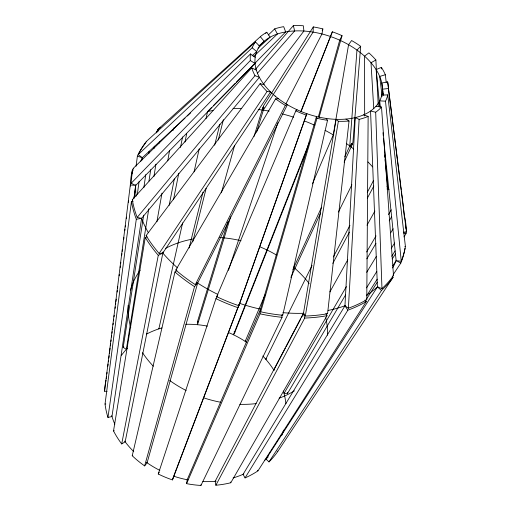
<?xml version="1.0" encoding="UTF-8"?>
<svg xmlns="http://www.w3.org/2000/svg" width="511" height="511" viewBox="0 0 511 511"><rect width="100%" height="100%" fill="white"/><g stroke="black" fill="none" stroke-linecap="round" stroke-linejoin="round"><path stroke-width="0.77" d="M368.137 116.406A71.885 43.595 20.3 0 1 359.131 119.37L355.26 117.594L344.951 305.795L348.381 308.216A142.032 100.213 20.3 0 0 366.777 299.682L368.137 116.406L363.583 114.873M285.905 103.918L321.956 33.962L322.863 28.935A71.885 43.595 20.3 0 0 313.3 26.923L313.102 32.104L263.337 110.178L256.624 132.055M348.381 308.216L359.131 119.37M312.387 183.845L333.268 134.91L348.572 44.706L351.6 40.529A71.885 43.595 20.3 0 1 360.677 46.322L352.865 142.748L349.773 145.974L344.784 156.813M349.051 120.998A71.885 43.595 20.3 0 1 338.359 121.279L336.123 119.331L303.457 313.281L305.316 316.041A142.032 100.213 20.3 0 0 327.564 313.722L349.051 120.998L345.966 119.082M281.88 314.917L282.053 317.305L200.944 485.45A94.356 80.348 20.3 0 1 186.585 483.649L260.01 313.831L260.54 309.181L316.481 116.54L317.005 118.252L260.706 311.812A142.032 100.213 20.3 0 0 282.711 315.287L327.532 120.302L326.165 118.424M107.099 391.356L104.551 391.222L130.324 184.937A142.25 100.546 20.3 0 1 132.406 170.003L133.058 170.131M106.269 378.638L106.556 376.3M106.85 373.969L107.048 372.41M107.808 366.317L108.089 364.081M108.37 361.845L108.556 360.357M108.843 358.096L109.13 355.797M109.418 353.491L110.089 348.112M110.37 345.89L110.644 343.673M110.925 341.457L111.111 339.975M111.481 337.017L111.673 335.491M111.96 333.198L112.152 331.671M112.439 329.378L112.631 327.851M113.014 324.772L113.212 323.195M113.506 320.831L113.704 319.254M114.004 316.89L114.202 315.313M115.071 308.389L115.262 306.862M115.543 304.569L115.735 303.042M115.927 301.516L116.227 299.146M117.115 292.036L117.313 290.459M117.607 288.108L117.798 286.575M119.152 275.812L119.338 274.305M120.187 267.54L120.372 266.039M120.653 263.785L120.845 262.284M121.72 255.276L121.918 253.718M122.212 251.386L122.404 249.828M123.751 239.103L123.943 237.577M124.799 230.742L124.984 229.241M125.265 226.98L125.457 225.472M126.306 218.702L126.498 217.137M128.357 202.305L128.555 200.759M130.388 186.093L130.58 184.56M131.927 173.836L132.406 170.003M107.962 417.449L136.309 219.213L141.579 218.389L137.178 217.43A142.032 100.213 20.3 0 1 132.304 199.756L251.744 67.867A71.885 43.595 20.3 0 0 254.983 75.654L259.39 77.353L141.579 218.389L111.96 416.522L107.962 417.449A94.356 80.348 20.3 0 1 105.036 404.035L131.442 201.494L133.122 201.449M136.067 166.222L137.376 156.181A142.25 100.546 20.3 0 1 145.463 143.118M133.984 198.281L135.677 185.416L255.04 63.415L250.326 60.56A71.885 43.595 20.3 0 1 250.518 53.936L255.187 57.289M134.08 197.878L135.798 184.797M137.363 194.142L139.062 181.654M142.013 160L142.326 157.688L184.963 118.137M143.853 187.658L145.744 174.673M148.81 153.613L149.148 151.282M186.585 483.649L187.186 479.74L260.54 309.181A137.044 96.815 20.3 0 1 239.902 303.438M148.778 208.89L126.364 349.371L123.208 347.365L143.68 215.144M148.963 181.035L150.726 169.633M153.99 148.529L154.354 146.191M156.404 132.937L156.647 131.378A142.25 100.546 20.3 0 1 158.257 130.03M153.952 176.48L155.906 164.223M159.285 143.067L159.528 141.509M163.073 251.942L125.157 441.817L121.701 443.925A94.356 80.348 20.3 0 1 113.525 430.952L145.258 237.436L147.13 236.855M305.316 316.041L338.359 121.279M156.909 221.729L161.987 193.164M167.729 160.85L169.607 150.285M173.152 130.35L173.568 128.012M121.701 443.925L158.276 255.328A142.25 100.546 20.3 0 1 145.258 237.436M169.16 205.32L174.334 178.907M180.504 147.443L182.568 136.91M173.491 199.737L178.78 173.235M185.001 142.032L186.656 133.767M182.625 222.885L158.864 328.873L158.544 328.349M194.065 171.83L199.213 148.886M206.016 118.52L207.581 111.545L211.72 107.323M297.012 109.744L295.818 110.855L216.715 296.655A142.032 100.213 20.3 0 0 238.848 305.712L306.843 113.691L302.263 126.587M278.431 98.693L275.614 98.84L175.79 270.057A142.032 100.213 20.3 0 0 195.323 284.665L285.355 105.375L287.393 104.704L197.668 283.081L147.098 462.794L144.632 465.898A94.356 80.348 20.3 0 1 132.234 455.748L174.954 271.993L176.915 270.517M189.121 247.969L202.988 192.13M214.646 145.201L219.858 124.23M192.724 241.92L206.157 188.355M218.28 140.001L223.384 119.663M144.632 465.898L194.519 286.633L197.668 283.081L195.323 284.665M221.404 192.8L234.6 145.405M318.404 116.732L339.713 40.19L342.031 35.668A71.885 43.595 20.3 0 0 332.348 31.803L300.762 111.711M319.1 117.409L342.031 35.668M238.848 305.712L271.405 213.502M230.653 216.721L197.527 324.709L197.425 321.77L227.932 221.915M254.063 136.392L262.993 107.163A142.25 100.546 20.3 0 1 264.161 107.336M217.379 296.118L215.942 298.654L158.263 474.01A94.356 80.348 20.3 0 0 172.463 479.912L239.346 303.866M172.463 479.912L172.922 478.507M172.999 478.27L173.382 477.102M173.459 476.872L176.78 468.044M228.462 270.351L277.895 122.64M332.348 31.803L301.107 111.475M271.667 212.768L284.225 177.394M284.48 176.678L297.479 140.071M297.741 139.331L302.001 127.335M177.049 467.348L179.981 459.651M180.255 458.923L183.015 451.686M183.289 450.964L201.398 403.415M201.679 402.674L205.505 392.627M205.78 391.911L210.04 380.727M210.315 380.005L214.192 369.83M214.467 369.102L218.804 357.719M219.072 357.01L223.869 344.414M224.15 343.686L234.083 317.606M234.351 316.89L239.25 304.026M309.468 142.064L233.501 334.775L234.875 332.259L307.814 147.455M265.049 294.809L245.178 341.374L245.644 340.811M292.931 269.521L321.585 207.242M290.861 277.422L320.595 213.055M344.107 162.153L352.411 144.185A142.25 100.546 20.3 0 0 351.383 143.419M312.068 265.471L265.777 359.265L266.461 358.882M338.416 212.084L351.894 184.765M322.185 30.27L322.863 28.935M278.616 360.97L273.832 370.06L274.222 369.919M278.98 360.274L284.276 350.214M284.64 349.524L285.362 348.144M286.09 346.765L289.354 340.556M289.718 339.866L294.962 329.895M295.313 329.231L300.711 318.966M301.445 317.574L303.668 313.352M333.306 257.001L349.926 225.408M367.307 192.372L373.522 180.555M332.821 263.408L349.403 232.103M367.326 198.255L373.822 185.991M215.872 485.233L304.703 318.053L303.457 313.281L215.169 481.279L215.872 485.233A94.356 80.348 20.3 0 0 230.793 482.748L326.989 315.709L325.929 313.39M158.263 474.01L158.614 473.352M158.851 472.918L159.196 472.266M329.876 291.915L347.767 259.78M367.007 225.204L374.889 211.043M387.083 189.134L387.855 187.748L385.051 159.56M346.394 286.626L284.039 393.406L287.604 393.291L345.615 294.841M366.617 252L376.026 235.89M388.456 214.607L391.254 209.817M366.815 258.866L375.955 243.351M389.235 220.822L391.592 216.817M366.694 272.325L376.383 256.369M390.679 232.837L393.138 228.787M347.844 310.171L344.951 305.795L243.07 474.336L245.044 477.913L347.844 310.171A142.25 100.546 20.3 0 0 366.278 301.592L364.937 300.098M366.528 287.885L376.792 271.488M391.298 248.327L394.639 242.987M313.3 26.923L263.561 105.783L263.337 110.178L262.993 107.163M366.732 295.703L377.188 279.191M391.694 256.279L395.092 250.914M403.946 236.938L406.047 233.616A142.25 100.546 20.3 0 0 405.983 231.809M245.044 477.913A94.356 80.348 20.3 0 0 257.959 470.861L366.278 301.592M365.141 301.222L365.972 299.925M366.802 298.628L377.316 282.219M392.244 258.924L395.616 253.667M392.767 265.835L396.14 260.642L383.537 138.142M381.5 290.433L377.412 286.927L381.966 288.568A142.032 100.213 20.3 0 0 393.496 275.518L381.506 107.055A71.885 43.595 20.3 0 1 375.681 112.222L370.558 111.034L377.412 286.927L266.014 459.076L268.984 461.906L381.5 290.433A142.25 100.546 20.3 0 0 393.055 277.339L392.218 276.783M393.144 274.688L400.822 263.037A142.25 100.546 20.3 0 0 405.012 248.263M268.984 461.906A94.356 80.348 20.3 0 0 277.748 451.526L393.055 277.339M264.136 84.711L260.118 83.644L146.12 235.597A142.032 100.213 20.3 0 0 159.132 253.437L267.074 91.488L270.562 91.935L162.805 253.054L158.276 255.328M333.9 134.016L333.268 134.91L333.657 134.508M216.715 296.655L217.386 295.754M263.242 84.404L303.898 31.043L303.362 25.761A71.885 43.595 20.3 0 0 293.359 25.633L255.219 69.605M137.178 217.43L254.983 75.654M257.282 73.405L294.636 30.941L293.359 25.633M130.324 184.937L135.677 185.416L131.18 183.251L250.326 60.56M213.298 105.713L235.296 83.287M236.338 82.22L285.681 31.912L283.669 26.655A71.885 43.595 20.3 0 0 274.694 28.878L268.332 34.984M360.677 46.322L356.972 50.078L349.773 145.974L352.411 144.185M131.18 183.251A142.032 100.213 20.3 0 1 133.243 168.368L250.518 53.936M253.75 56.376L277.39 34.001L274.694 28.878M137.376 156.181L142.326 157.688L138.194 154.584L252.179 47.785A71.885 43.595 20.3 0 1 255.423 41.947L259.652 46.175M187.269 115.991L190.59 112.905M252.025 55.91L256.682 51.585L252.179 47.785M265.656 33.33L266.812 32.27L270.121 37.169L258.029 48.136M138.194 154.584A142.032 100.213 20.3 0 1 146.261 141.573L255.423 41.947M158.461 131.078L157.414 129.871L260.329 36.69A71.885 43.595 20.3 0 1 266.812 32.27M258.975 45.913L264.155 41.289L260.329 36.69M132.234 455.748L132.796 455.25M364.662 116.003L364.554 56.159L368.878 52.876A71.885 43.595 20.3 0 1 375.879 59.985L371.005 62.751L373.752 108.664M388.699 187.39L387.855 187.748L388.622 187.678M386.227 82.45L385.332 74.753A71.885 43.595 20.3 0 0 381.404 67.369L376.09 69.598L379.82 107.029M113.525 430.952L114.24 430.664M175.79 270.057L176.563 269.802M385.332 74.753L379.692 76.433L381.934 94.676M400.822 186.368L387.638 81.875L381.781 83.031L382.982 92.05M404.393 217.162L402.943 203.148M403.556 232.166L406.449 231.943L388.411 88.524L382.458 89.182L383.237 95.072M159.132 253.437L162.805 253.054A137.044 96.815 20.3 0 0 177.636 267.981M105.036 404.035L105.803 403.971M400.822 263.037L396.14 260.642L401.244 261.268A142.032 100.213 20.3 0 0 405.421 246.538L387.76 94.912L381.819 95.078L382.004 96.624M404.776 246.526L405.421 246.538M387.76 94.912A71.885 43.595 20.3 0 1 385.511 101.184L379.705 100.865L380.325 106.92M146.12 235.597L146.638 235.635M375.968 106.275L381.506 107.055M392.882 275.378L393.496 275.518M403.383 232.895L406.047 233.616M132.304 199.756L132.873 199.954M251.744 67.867L256.381 70.167M366.266 299.42L366.777 299.682M156.647 131.378L157.675 131.966M133.243 168.368L133.793 168.7M277.128 451.079L277.748 451.526M146.261 141.573L146.734 142.013M327.225 313.39L327.564 313.722M146.421 333.67L146.702 333.996A90.39 76.95 20.3 0 1 161.949 327.915M257.487 470.254L257.959 470.861M282.455 314.597L282.711 315.287M230.538 482.026L230.793 482.748M383.078 92.804L383.371 95.014M400.924 187.147L401.212 189.46M401.41 190.999L401.799 194.078M401.895 194.851L402.847 202.407M382.982 132.739L383.301 135.837M384.598 155.018L384.821 157.286M385.511 101.184L401.244 261.268M381.404 67.369L381.551 68.947M260.54 309.181L260.706 311.812M375.879 59.985L376.39 69.707M376.511 72.089L378.293 106.058M375.681 112.222L381.966 288.568M200.938 484.703L200.944 485.45M294.387 390.845A102.111 80.642 20.3 0 1 279.089 398.216M256.171 403.613A102.111 80.642 20.3 0 1 239.838 404.322M220.809 402.278A102.111 80.642 20.3 0 1 203.467 397.762M186.17 390.513A102.111 80.642 20.3 0 1 169.69 380.484M153.332 366.221A102.111 80.642 20.3 0 1 142.48 352.692M130.759 327.583A102.111 80.642 20.3 0 1 128.076 305.431M130.471 290.203A102.111 80.642 20.3 0 1 140.135 270.198M165.59 248.346A102.111 80.642 20.3 0 1 193.58 238.931M219.666 237.545A102.111 80.642 20.3 0 1 241.051 240.745M259.684 246.736A102.111 80.642 20.3 0 1 276.515 255.072M293.423 267.1A102.111 80.642 20.3 0 1 309.142 283.484M325.769 317.797A102.111 80.642 20.3 0 1 327.551 335.197M327.532 120.302A71.885 43.595 20.3 0 1 317.005 118.252M306.511 115.154A71.885 43.595 20.3 0 1 295.818 110.855M285.355 105.375A71.885 43.595 20.3 0 1 275.614 98.84M267.074 91.488A71.885 43.595 20.3 0 1 260.118 83.644M387.638 81.875A71.885 43.595 20.3 0 1 388.411 88.524M157.414 129.871A142.032 100.213 20.3 0 1 160.665 127.213M404.706 217.105A142.032 100.213 20.3 0 1 406.449 231.943M396.312 260.22A137.044 96.815 20.3 0 1 392.633 267.943M377.885 286.499A137.044 96.815 20.3 0 1 366.464 295.301M345.487 305.604A137.044 96.815 20.3 0 1 328.088 310.458M303.994 313.262A137.044 96.815 20.3 0 1 282.909 312.649M217.878 294.432A137.044 96.815 20.3 0 1 196.799 282.513M148.305 232.582A137.044 96.815 20.3 0 1 141.47 218.101M136.098 196.243A137.044 96.815 20.3 0 1 135.683 185.148M140.678 161.444A137.044 96.815 20.3 0 1 142.218 157.918M207.958 111.462A137.044 96.815 20.3 0 1 213.023 110.491M233.067 108.466A137.044 96.815 20.3 0 1 241.735 108.402M258.151 109.501A137.044 96.815 20.3 0 1 269.156 111.111M282.353 113.947A137.044 96.815 20.3 0 1 293.723 117.191M304.205 120.871A137.044 96.815 20.3 0 1 314.457 125.138M325.066 130.318A137.044 96.815 20.3 0 1 333.67 135.153M346.273 143.399A137.044 96.815 20.3 0 1 353.753 149.071M367.977 161.942A137.044 96.815 20.3 0 1 372.589 166.886M387.063 186.413A137.044 96.815 20.3 0 1 389.012 189.773M326.989 315.709A142.25 100.546 20.3 0 1 304.703 318.053M282.053 317.305A142.25 100.546 20.3 0 1 260.01 313.831M238.113 307.724A142.25 100.546 20.3 0 1 215.942 298.654M194.519 286.633A142.25 100.546 20.3 0 1 174.954 271.993M136.309 219.213A142.25 100.546 20.3 0 1 131.442 201.494M405.523 226.29A142.25 100.546 20.3 0 1 405.721 228.142M104.551 391.222A94.356 80.348 20.3 0 1 106.013 380.12M123.208 347.365A94.356 80.348 20.3 0 1 123.764 346.771M197.425 321.77A94.356 80.348 20.3 0 1 198.236 321.853M234.102 331.888A94.356 80.348 20.3 0 1 234.875 332.259M287.399 392.518A94.356 80.348 20.3 0 1 287.604 393.291M268.275 456.77A90.39 76.95 20.3 0 1 264.692 460.334M243.888 473.972A90.39 76.95 20.3 0 1 233.131 477.926M216.198 481.183A90.39 76.95 20.3 0 1 202.893 481.566M188.035 479.906A90.39 76.95 20.3 0 1 173.932 476.252M159.847 470.388A90.39 76.95 20.3 0 1 146.235 462.187M133.741 451.647A90.39 76.95 20.3 0 1 124.601 441.07M114.828 424.207A90.39 76.95 20.3 0 1 111.698 415.66M121.465 355.292A90.39 76.95 20.3 0 1 127.552 348.119M185.812 324.293A90.39 76.95 20.3 0 1 207.428 326.12M228.334 332.444A90.39 76.95 20.3 0 1 246.609 342.325M262.807 356.001A90.39 76.95 20.3 0 1 274.017 370.347M283.375 390.985A90.39 76.95 20.3 0 1 285.905 403.728M283.599 430.109A90.39 76.95 20.3 0 1 281.823 435.308M275.154 96.087A66.328 40.312 20.3 0 0 380.81 98.393A66.328 40.312 20.3 0 0 300.129 30.877A66.328 40.312 20.3 0 0 275.154 96.087"/></g></svg>
